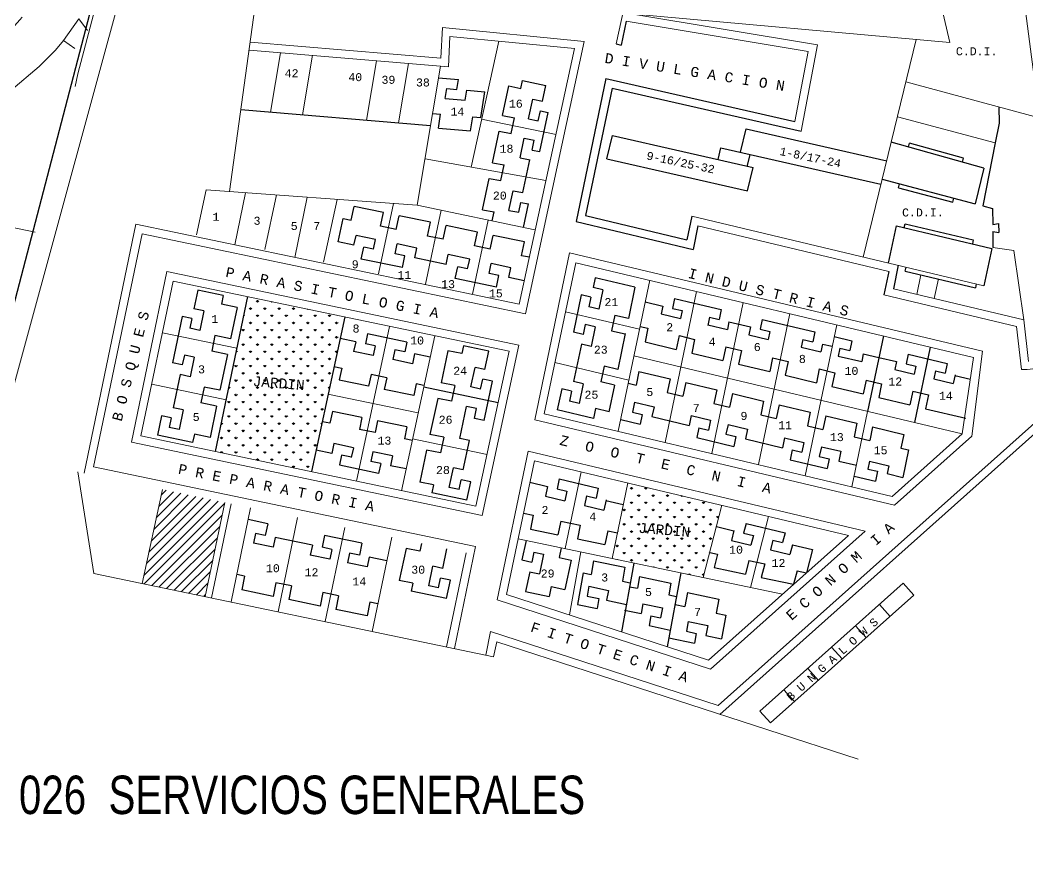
# Model space of a CAD drawing. Header units: millimetres. Extents: x 740 to 5908, y 1492 to 3373.
# Drawn here: x 5140.1 to 5391.8, y 2215.9 to 2422.9 of the extents above; entities that cross this region are included whole.
import ezdxf
from ezdxf.enums import TextEntityAlignment as Align

# ---------------------------------------------------------------- set-up
doc = ezdxf.new("R2010")
doc.units = ezdxf.units.MM
doc.layers.add('CVL_CUADCON', color=7, linetype='Continuous')
doc.layers.add('VIAPEATO', color=8, linetype='Continuous', lineweight=0)
doc.styles.add('MONOTXT4', font='MONOTXT4.shx')
doc.styles.add('WMF-ARIAL0', font='arial.ttf')
pattern_1 = [(90, (1781.5017, 820.4), (-1.79605, 1.79605), [0.47625, -3.11585]), (45, (1781.5017, 820.4), (-1.7960512, 1.7960512), [0.47625, -2.06375]), (135, (1781.5017, 820.4), (-1.7960512, -1.7960512), [0.47625, -2.06375])]

msp = doc.modelspace()

# ---------------------------------------------------------------- hatches: boundary and pattern name
at = {"lineweight": 0}
h = msp.add_hatch(dxfattribs=at)
h.set_pattern_fill('GRASS', color=8, scale=0.1, style=0)
h.set_pattern_definition(pattern_1)
h.paths.add_polyline_path([(5221.14, 2348.77), (5196.9, 2353.83), (5188.84, 2315.15), (5212.83, 2310.12)])
h.paths.add_polyline_path([(5197.67, 2330.93), (5210.78, 2329.85), (5211.09, 2333.58), (5197.98, 2334.67)], flags=24)
h = msp.add_hatch()
h.set_pattern_fill('ANSI31', color=8, scale=0.5, style=0)
h.set_pattern_definition([(45, (820.0033, 820.4), (-1.122532, 1.122532), [])])
h.paths.add_polyline_path([(5170.6, 2282.2), (5186.3, 2278.93), (5191.19, 2302.42), (5175.61, 2305.67)])
h = msp.add_hatch(dxfattribs=at)
h.set_pattern_fill('GRASS', color=8, scale=0.1, style=0)
h.set_pattern_definition(pattern_1)
h.paths.add_polyline_path([(5315.35, 2301.72), (5291.9, 2307.3), (5287.98, 2288.43), (5310.72, 2283.66)])
h.paths.add_polyline_path([(5293.97, 2294.28), (5307.08, 2293.19), (5307.39, 2296.93), (5294.28, 2298.02)], flags=24)

# ---------------------------------------------------------------- linework, layer by layer
at = {"color": 8, "lineweight": 0}
for p, q in [((5401.17, 2348.5), (5375.12, 2548.36)), ((5288.97, 2416.93), (5296.45, 2451.71)), ((5192.41, 2380.07), (5200.24, 2437.08)), ((5245.54, 2421.04), (5245.19, 2413.43)), ((5280.93, 2417.59), (5245.54, 2421.04)), ((5247.44, 2418.84), (5247.1, 2411.26)), ((5278.51, 2415.82), (5247.44, 2418.84)), ((5197.54, 2417.4), (5245.19, 2413.43)), ((5259.67, 2417.65), (5252.72, 2386.2)), ((5266.31, 2349.56), (5280.93, 2417.59)), ((5350.66, 2363.73), (5363.9, 2418.05)), ((5197.27, 2415.42), (5247.1, 2411.26)), ((5202.62, 2399.92), (5205.11, 2414.76)), ((5210.62, 2399.25), (5213.1, 2414.1)), ((5264.77, 2351.92), (5278.51, 2415.82)), ((5226.62, 2397.92), (5229.1, 2412.76)), ((5234.62, 2397.25), (5237.1, 2412.1)), ((5239.29, 2376.65), (5245.1, 2411.43)), ((5361.32, 2407.45), (5394.65, 2398.49)), ((5255.36, 2398.14), (5273.95, 2394.31)), ((5241.23, 2388.25), (5271.42, 2382.86)), ((5184.12, 2369.26), (5186.53, 2380.5)), ((5186.53, 2380.5), (5239.29, 2376.65)), ((5193.72, 2366.75), (5196.36, 2379.78)), ((5201.23, 2365.58), (5204.16, 2379.22)), ((5208.73, 2363.62), (5211.78, 2378.66)), ((5215.89, 2362.43), (5219.26, 2378.11)), ((5229.58, 2359.49), (5233.36, 2377.08)), ((5268.66, 2370.52), (5239.29, 2376.65)), ((5241.31, 2356.97), (5245.27, 2375.4)), ((5307.84, 2373.92), (5380.82, 2356.56)), ((5169.01, 2371.91), (5156.05, 2309.75)), ((5264.77, 2351.92), (5169.01, 2371.91)), ((5253.04, 2354.44), (5257.02, 2372.95)), ((5309.37, 2371.49), (5357.06, 2360.15)), ((5170.56, 2369.55), (5158.41, 2311.3)), ((5266.31, 2349.56), (5170.56, 2369.55)), ((5277.32, 2364.73), (5268.64, 2323.1)), ((5277.32, 2364.73), (5380.48, 2340.19)), ((5278.86, 2362.31), (5271, 2324.6)), ((5278.86, 2362.31), (5378.24, 2338.67)), ((5176.76, 2360.08), (5167.88, 2317.5)), ((5264.63, 2341.74), (5176.76, 2360.08)), ((5178.3, 2357.71), (5170.24, 2319.04)), ((5262.25, 2340.19), (5178.3, 2357.71)), ((5297.34, 2357.91), (5289.48, 2320.2)), ((5309.02, 2355.13), (5301.16, 2317.43)), ((5320.69, 2352.36), (5312.83, 2314.65)), ((5276.31, 2350.07), (5294.79, 2345.67)), ((5332.36, 2349.58), (5324.51, 2311.88)), ((5232.38, 2346.37), (5224.09, 2307.77)), ((5344.04, 2346.8), (5336.14, 2309.11)), ((5388.93, 2346.41), (5390.19, 2335.61)), ((5390.75, 2348.03), (5391.96, 2337.67)), ((5194.21, 2340.92), (5175.61, 2344.81)), ((5243.64, 2344.02), (5235.33, 2305.36)), ((5255.48, 2299.15), (5264.63, 2341.74)), ((5253.94, 2301.51), (5262.25, 2340.19)), ((5293.41, 2339.06), (5375.39, 2319.56)), ((5378.24, 2338.67), (5375.39, 2319.56)), ((5380.48, 2340.19), (5377.77, 2319)), ((5273.65, 2337.34), (5292.14, 2332.95)), ((5191.53, 2328.06), (5172.94, 2331.95)), ((5259.48, 2327.3), (5240.88, 2331.18)), ((5314.42, 2251.74), (5404.31, 2331.96)), ((5314.89, 2249.49), (5406.1, 2330.88)), ((5239.51, 2324.79), (5216.98, 2329.44)), ((5268.64, 2323.1), (5358.44, 2301.75)), ((5271, 2324.6), (5357.89, 2303.94)), ((5351.77, 2325.18), (5347.82, 2306.33)), ((5253.94, 2301.51), (5170.24, 2319.04)), ((5256.71, 2314.4), (5238.11, 2318.3)), ((5255.48, 2299.15), (5167.88, 2317.5)), ((5267.01, 2315.27), (5259.26, 2278.07)), ((5267.01, 2315.27), (5351.16, 2295.26)), ((5253.86, 2291.4), (5158.41, 2311.3)), ((5268.55, 2312.85), (5261.58, 2279.42)), ((5268.55, 2312.85), (5346.97, 2294.2)), ((5280.22, 2310.07), (5276.23, 2290.9)), ((5175.61, 2305.67), (5170.6, 2282.2)), ((5291.9, 2307.3), (5287.98, 2288.43)), ((5191.19, 2302.42), (5186.3, 2278.93)), ((5192.76, 2302.1), (5187.86, 2278.6)), ((5197.65, 2301.07), (5192.76, 2277.58)), ((5315.35, 2301.72), (5310.72, 2283.66)), ((5209.4, 2298.63), (5204.5, 2275.13)), ((5327.03, 2298.94), (5322.47, 2281.19)), ((5221.15, 2296.18), (5216.25, 2272.68)), ((5232.9, 2293.73), (5228, 2270.23)), ((5264.49, 2293.37), (5330.51, 2279.5)), ((5312.04, 2263.03), (5346.97, 2294.2)), ((5312.52, 2260.77), (5351.16, 2295.26)), ((5253.86, 2291.4), (5248.56, 2265.95)), ((5251.5, 2289.85), (5246.6, 2266.36)), ((5280.15, 2290.08), (5277.27, 2274.32)), ((5258.35, 2263.91), (5158.49, 2284.72)), ((5259.26, 2278.07), (5312.52, 2260.77)), ((5261.58, 2279.42), (5312.04, 2263.03)), ((5257.61, 2270.19), (5256.39, 2264.32)), ((5257.61, 2270.19), (5314.42, 2251.74)), ((5259.12, 2267.6), (5258.35, 2263.91)), ((5259.12, 2267.6), (5349.41, 2238.28))]:
    msp.add_line(p, q, dxfattribs=at)
at = {"color": 8}
for p, q in [((5291.43, 2422.64), (5290.19, 2416.66)), ((5286.4, 2408.29), (5278.95, 2372.56)), ((5286.4, 2408.29), (5333.62, 2397.57)), ((5287.94, 2405.89), (5281.31, 2374.06)), ((5287.94, 2405.89), (5335.2, 2395.16)), ((5384.5, 2401.22), (5384.64, 2397.13)), ((5195.22, 2400.54), (5242.62, 2396.58)), ((5384.64, 2397.13), (5383.64, 2392.26)), ((5383.64, 2392.26), (5380.52, 2376.47)), ((5380.52, 2376.47), (5382.98, 2375.81)), ((5281.31, 2374.06), (5306.61, 2368.04)), ((5307.84, 2373.92), (5306.61, 2368.04)), ((5382.98, 2375.81), (5383.02, 2371.81)), ((5278.95, 2372.56), (5308.15, 2365.62)), ((5309.37, 2371.49), (5308.15, 2365.62)), ((5383.02, 2371.81), (5384.49, 2372.11)), ((5384.49, 2372.11), (5384.51, 2369.85)), ((5383.03, 2370.12), (5383.07, 2366.12)), ((5383.03, 2370.12), (5384.51, 2369.85)), ((5359.42, 2361.65), (5358.19, 2355.77)), ((5357.06, 2360.15), (5355.84, 2354.28)), ((5355.71, 2344.03), (5351.77, 2325.18)), ((5367.39, 2341.25), (5363.46, 2322.4)), ((5361.51, 2322.86), (5361.5, 2322.81)), ((5357.89, 2303.94), (5375.39, 2319.56)), ((5358.44, 2301.75), (5377.77, 2319)), ((5293.36, 2287.3), (5290.3, 2270.09)), ((5305.1, 2284.84), (5301.72, 2266.38))]:
    msp.add_line(p, q, dxfattribs=at)
at = {"color": 7}
for p, q in [((5244.61, 2408.46), (5249.61, 2408.04)), ((5249.19, 2405.57), (5249.61, 2408.04)), ((5260.6, 2399.1), (5262.17, 2406.44)), ((5262.17, 2406.44), (5265.11, 2405.83)), ((5265.11, 2405.83), (5265.53, 2407.79)), ((5265.53, 2407.79), (5271.41, 2406.57)), ((5270.57, 2402.66), (5271.41, 2406.57)), ((5246.28, 2403.3), (5246.69, 2405.78)), ((5246.69, 2405.78), (5249.19, 2405.57)), ((5251.28, 2402.89), (5251.69, 2405.36)), ((5251.69, 2405.36), (5256.19, 2404.98)), ((5255.12, 2398.55), (5256.19, 2404.98)), ((5246.28, 2403.3), (5251.28, 2402.89)), ((5267.07, 2398.28), (5268.12, 2403.17)), ((5268.12, 2403.17), (5270.57, 2402.66)), ((5243.12, 2399.55), (5245.12, 2399.39)), ((5244.54, 2395.92), (5245.12, 2399.39)), ((5252.54, 2395.25), (5253.12, 2398.72)), ((5253.12, 2398.72), (5255.12, 2398.55)), ((5260.6, 2399.1), (5263.53, 2398.5)), ((5269.51, 2397.77), (5270.04, 2400.22)), ((5269.9, 2390.04), (5272, 2399.81)), ((5270.04, 2400.22), (5272, 2399.81)), ((5262.69, 2394.59), (5263.53, 2398.5)), ((5267.07, 2398.28), (5269.51, 2397.77)), ((5244.54, 2395.92), (5252.54, 2395.25)), ((5258.05, 2387.28), (5259.75, 2395.19)), ((5259.75, 2395.19), (5262.69, 2394.59)), ((5264.97, 2388.5), (5266.02, 2393.39)), ((5266.02, 2393.39), (5268.46, 2392.89)), ((5267.94, 2390.44), (5268.46, 2392.89)), ((5267.94, 2390.44), (5269.9, 2390.04)), ((5258.05, 2387.28), (5261.01, 2386.75)), ((5260.17, 2382.84), (5261.01, 2386.75)), ((5264.97, 2388.5), (5267.45, 2387.99)), ((5265.66, 2379.83), (5267.41, 2388)), ((5255.53, 2375.54), (5257.21, 2383.37)), ((5257.21, 2383.37), (5260.17, 2382.84)), ((5262.14, 2375.37), (5263.19, 2380.27)), ((5263.19, 2380.27), (5265.66, 2379.83)), ((5222.76, 2372.95), (5223.49, 2376.37)), ((5264.61, 2374.94), (5265.13, 2377.38)), ((5265.13, 2377.38), (5267.1, 2377.03)), ((5265.83, 2371.11), (5267.1, 2377.03)), ((5230.1, 2371.42), (5230.83, 2374.84)), ((5234.01, 2370.6), (5234.75, 2374.02)), ((5255.53, 2375.54), (5258.49, 2375.01)), ((5258, 2372.75), (5258.49, 2375.01)), ((5262.14, 2375.37), (5264.61, 2374.94)), ((5219.54, 2367.49), (5220.8, 2373.36)), ((5220.8, 2373.36), (5222.76, 2372.95)), ((5241.84, 2368.97), (5242.58, 2372.39)), ((5245.76, 2368.15), (5246.5, 2371.57)), ((5223.45, 2366.68), (5223.98, 2369.12)), ((5253.59, 2366.52), (5254.33, 2369.94)), ((5257.51, 2365.7), (5258.24, 2369.12)), ((5225.27, 2363.23), (5225.9, 2366.17)), ((5228.35, 2365.66), (5228.87, 2368.1)), ((5233.73, 2364.53), (5234.26, 2367.01)), ((5238.63, 2363.51), (5239.15, 2365.95)), ((5265.34, 2364.06), (5266.07, 2367.49)), ((5235.55, 2361.09), (5236.18, 2364.02)), ((5246.46, 2361.88), (5246.98, 2364.32)), ((5248.76, 2358.33), (5249.39, 2361.26)), ((5251.84, 2360.75), (5252.37, 2363.2)), ((5257.22, 2359.63), (5257.76, 2362.1)), ((5262.12, 2358.61), (5262.64, 2361.05)), ((5259.04, 2356.18), (5259.67, 2359.12)), ((5293.64, 2356.18), (5283.71, 2358.54)), ((5285.64, 2355.57), (5283.21, 2356.15)), ((5196.9, 2353.83), (5188.84, 2315.15)), ((5190.83, 2354.08), (5190.38, 2351.94)), ((5282.66, 2353.71), (5280.25, 2354.28)), ((5303.54, 2353.35), (5303.03, 2350.9)), ((5185.95, 2350.31), (5183.51, 2350.82)), ((5194.3, 2351.12), (5190.38, 2351.94)), ((5194.3, 2351.12), (5192.66, 2343.29)), ((5284.62, 2350.67), (5282.15, 2351.26)), ((5300.59, 2351.48), (5300.19, 2349.52)), ((5308.4, 2352.19), (5315.21, 2350.58)), ((5183, 2348.37), (5180.55, 2348.88)), ((5221.15, 2348.8), (5212.84, 2310.16)), ((5292, 2348.35), (5288.6, 2349.16)), ((5305.46, 2350.33), (5305.05, 2348.37)), ((5312.27, 2348.71), (5311.83, 2346.61)), ((5315.21, 2350.58), (5314.7, 2348.13)), ((5184.93, 2345.41), (5182.49, 2345.92)), ((5283.68, 2346.25), (5281.25, 2346.84)), ((5296.89, 2345.94), (5296.18, 2342.51)), ((5317.13, 2347.55), (5316.73, 2345.59)), ((5322.48, 2346.28), (5322.07, 2344.32)), ((5325.43, 2348.15), (5324.92, 2345.7)), ((5325.43, 2348.15), (5338.56, 2345.02)), ((5188.75, 2344.11), (5187.93, 2340.19)), ((5192.66, 2343.29), (5188.75, 2344.11)), ((5226.87, 2344.51), (5226.35, 2342.07)), ((5226.87, 2344.51), (5226.35, 2342.07)), ((5280.74, 2344.39), (5278.31, 2344.98)), ((5291.2, 2344.47), (5287.78, 2345.24)), ((5304.67, 2344.09), (5303.96, 2340.66)), ((5327.35, 2345.12), (5326.94, 2343.16)), ((5338.56, 2345.02), (5338.05, 2342.58)), ((5223.9, 2342.58), (5223.37, 2340.13)), ((5228.79, 2341.56), (5228.27, 2339.11)), ((5228.79, 2341.56), (5228.27, 2339.11)), ((5236.66, 2342.47), (5236.14, 2340.02)), ((5236.66, 2342.47), (5236.14, 2340.02)), ((5250.79, 2341.56), (5250.37, 2339.61)), ((5282.69, 2341.35), (5280.26, 2341.93)), ((5308.56, 2343.16), (5307.85, 2339.73)), ((5316.35, 2341.31), (5315.63, 2337.88)), ((5335.61, 2343.15), (5335.2, 2341.2)), ((5340.48, 2342), (5340.07, 2340.04)), ((5344.85, 2340.96), (5344.44, 2339)), ((5347.8, 2342.83), (5347.29, 2340.38)), ((5191.85, 2339.37), (5187.93, 2340.19)), ((5191.85, 2339.37), (5189.98, 2330.43)), ((5233.69, 2340.54), (5233.16, 2338.09)), ((5233.69, 2340.54), (5233.16, 2338.09)), ((5238.58, 2339.51), (5238.06, 2337.07)), ((5246.94, 2340.32), (5245.22, 2332.32)), ((5256.16, 2335.65), (5257.15, 2340.24)), ((5320.24, 2340.39), (5319.52, 2336.96)), ((5328.02, 2338.54), (5327.31, 2335.11)), ((5350.69, 2339.57), (5350.28, 2337.61)), ((5361.91, 2339.47), (5361.4, 2337.02)), ((5220.41, 2335.88), (5218.45, 2336.28)), ((5220.43, 2335.97), (5219.8, 2333.03)), ((5252.67, 2331.28), (5253.72, 2336.16)), ((5256.16, 2335.65), (5253.72, 2336.16)), ((5289.36, 2335.66), (5285.96, 2336.47)), ((5331.91, 2337.61), (5331.2, 2334.18)), ((5339.68, 2335.76), (5338.97, 2332.33)), ((5358.97, 2337.6), (5358.56, 2335.64)), ((5363.83, 2336.44), (5363.42, 2334.48)), ((5371.64, 2337.16), (5371.13, 2334.71)), ((5227.76, 2334.36), (5227.13, 2331.43)), ((5231.68, 2333.55), (5227.76, 2334.36)), ((5231.68, 2333.55), (5231.05, 2330.62)), ((5255.11, 2330.76), (5255.64, 2333.21)), ((5258.09, 2332.7), (5255.64, 2333.21)), ((5294.64, 2335.17), (5293.93, 2331.74)), ((5302.43, 2333.32), (5301.71, 2329.89)), ((5343.58, 2334.84), (5342.86, 2331.41)), ((5368.7, 2335.29), (5368.29, 2333.33)), ((5373.59, 2334.27), (5373.16, 2332.17)), ((5186.07, 2331.25), (5185.25, 2327.33)), ((5189.98, 2330.43), (5186.07, 2331.25)), ((5227.13, 2331.43), (5219.78, 2332.95)), ((5239.02, 2332.04), (5238.39, 2329.1)), ((5240.92, 2331.65), (5239.02, 2332.04)), ((5259.48, 2327.3), (5240.88, 2331.18)), ((5248.65, 2331.6), (5245.22, 2332.32)), ((5248.65, 2331.6), (5247.8, 2327.69)), ((5255.11, 2330.76), (5252.67, 2331.28)), ((5255.98, 2322.92), (5258.09, 2332.7)), ((5277.82, 2330.2), (5275.35, 2330.79)), ((5280.75, 2332.06), (5278.32, 2332.63)), ((5288.54, 2331.75), (5285.14, 2332.56)), ((5306.32, 2332.39), (5305.6, 2328.96)), ((5351.36, 2332.99), (5350.64, 2329.56)), ((5355.25, 2332.06), (5354.53, 2328.63)), ((5238.39, 2329.1), (5231.05, 2330.62)), ((5244.38, 2328.41), (5242.45, 2319.44)), ((5247.8, 2327.69), (5244.38, 2328.41)), ((5314.1, 2330.54), (5313.39, 2327.11)), ((5317.99, 2329.61), (5317.28, 2326.19)), ((5363.04, 2330.21), (5362.33, 2326.78)), ((5366.94, 2329.28), (5366.22, 2325.85)), ((5189.17, 2326.51), (5185.25, 2327.33)), ((5189.17, 2326.51), (5187.53, 2318.68)), ((5249.9, 2318.39), (5251.61, 2326.39)), ((5254.06, 2325.88), (5251.61, 2326.39)), ((5253.54, 2323.43), (5254.06, 2325.88)), ((5279.73, 2327.16), (5277.31, 2327.75)), ((5287.18, 2325.06), (5283.78, 2325.87)), ((5293.55, 2327.46), (5293.04, 2325.01)), ((5298.41, 2326.3), (5297.9, 2323.86)), ((5325.77, 2327.76), (5325.06, 2324.34)), ((5329.67, 2326.84), (5328.95, 2323.41)), ((5218.1, 2325.13), (5217.47, 2322.19)), ((5225.45, 2323.61), (5218.1, 2325.13)), ((5225.45, 2323.61), (5224.82, 2320.68)), ((5255.98, 2322.92), (5253.54, 2323.43)), ((5283.26, 2323.42), (5274.26, 2325.56)), ((5295.47, 2324.43), (5294.96, 2321.99)), ((5307.66, 2324.11), (5307.15, 2321.66)), ((5337.43, 2324.99), (5336.71, 2321.56)), ((5341.32, 2324.07), (5340.6, 2320.64)), ((5217.47, 2322.19), (5215.57, 2322.59)), ((5228.73, 2319.87), (5224.82, 2320.68)), ((5229.36, 2322.8), (5228.73, 2319.87)), ((5236.71, 2321.28), (5229.36, 2322.8)), ((5236.71, 2321.28), (5236.08, 2318.35)), ((5309.58, 2321.08), (5309.07, 2318.63)), ((5312.52, 2322.95), (5312.01, 2320.5)), ((5316.9, 2321.91), (5316.39, 2319.46)), ((5321.76, 2320.75), (5321.25, 2318.3)), ((5349.1, 2322.21), (5348.38, 2318.79)), ((5352.99, 2321.29), (5352.28, 2317.86)), ((5183.62, 2319.5), (5183.17, 2317.36)), ((5187.53, 2318.68), (5183.62, 2319.5)), ((5238.09, 2317.93), (5236.08, 2318.35)), ((5245.88, 2318.72), (5242.45, 2319.44)), ((5245.88, 2318.72), (5245.04, 2314.81)), ((5252.34, 2317.87), (5249.9, 2318.39)), ((5318.82, 2318.88), (5318.31, 2316.43)), ((5331, 2318.55), (5330.49, 2316.1)), ((5360.78, 2319.44), (5360.06, 2316.01)), ((5218.43, 2317.12), (5217.9, 2314.68)), ((5223.32, 2316.1), (5222.8, 2313.66)), ((5250.77, 2310.54), (5252.34, 2317.87)), ((5335.87, 2317.4), (5335.36, 2314.95)), ((5340.22, 2316.36), (5339.7, 2313.91)), ((5220.37, 2314.25), (5219.84, 2311.81)), ((5228.22, 2315.07), (5227.69, 2312.63)), ((5233.11, 2314.05), (5232.58, 2311.61)), ((5241.61, 2315.52), (5239.89, 2307.52)), ((5245.04, 2314.81), (5241.61, 2315.52)), ((5332.93, 2315.53), (5332.42, 2313.08)), ((5342.14, 2313.34), (5341.62, 2310.89)), ((5345.08, 2315.2), (5344.57, 2312.76)), ((5362.01, 2315.55), (5360.57, 2308.69)), ((5230.14, 2312.12), (5229.61, 2309.67)), ((5247.27, 2306.17), (5248.32, 2311.05)), ((5250.77, 2310.54), (5248.32, 2311.05)), ((5352.22, 2312.74), (5351.81, 2310.78)), ((5357.09, 2311.58), (5356.68, 2309.62)), ((5249.72, 2305.65), (5250.24, 2308.1)), ((5252.69, 2307.58), (5250.24, 2308.1)), ((5274.74, 2308.29), (5274.24, 2305.84)), ((5354.25, 2310.2), (5353.73, 2307.75)), ((5243.31, 2306.8), (5242.89, 2304.85)), ((5249.72, 2305.65), (5247.27, 2306.17)), ((5251.7, 2303), (5252.69, 2307.58)), ((5271.8, 2306.42), (5271.29, 2303.97)), ((5284.48, 2305.98), (5283.97, 2303.53)), ((5276.67, 2305.26), (5276.16, 2302.82)), ((5281.53, 2304.11), (5281.02, 2301.66)), ((5286.43, 2303.09), (5285.89, 2300.5)), ((5265.82, 2299.73), (5268.26, 2299.22)), ((5267.55, 2295.79), (5274.4, 2294.35)), ((5275.11, 2297.78), (5274.4, 2294.35)), ((5275.11, 2297.78), (5280, 2296.75)), ((5280, 2296.75), (5279.29, 2293.32)), ((5318.38, 2295.44), (5317.74, 2292.93)), ((5321.42, 2297.19), (5320.79, 2294.77)), ((5279.29, 2293.32), (5286.14, 2291.89)), ((5286.85, 2295.31), (5286.14, 2291.89)), ((5286.85, 2295.31), (5289.3, 2294.8)), ((5323.23, 2294.19), (5322.6, 2291.77)), ((5328.09, 2293.03), (5327.47, 2290.61)), ((5331.15, 2294.88), (5330.52, 2292.46)), ((5236.49, 2290.95), (5234.77, 2282.94)), ((5239.91, 2290.23), (5236.49, 2290.95)), ((5240.33, 2292.18), (5239.91, 2290.23)), ((5245.64, 2285.96), (5246.69, 2290.85)), ((5275.25, 2291.11), (5274.74, 2288.66)), ((5332.96, 2291.88), (5332.33, 2289.46)), ((5338.02, 2290.67), (5336.53, 2284.88)), ((5265.42, 2288.06), (5267.87, 2287.55)), ((5268.38, 2290), (5270.83, 2289.48)), ((5274.74, 2288.66), (5277.68, 2288.04)), ((5283.3, 2287.88), (5282.68, 2284.44)), ((5283.3, 2287.88), (5291.14, 2286.24)), ((5312.34, 2289.96), (5314.3, 2289.55)), ((5314.3, 2289.55), (5313.43, 2286.16)), ((5322.13, 2287.9), (5321.26, 2284.51)), ((5322.13, 2287.9), (5326.05, 2287.08)), ((5242.15, 2281.59), (5243.2, 2286.48)), ((5245.64, 2285.96), (5243.2, 2286.48)), ((5291.14, 2286.24), (5290.51, 2282.79)), ((5313.43, 2286.16), (5321.26, 2284.51)), ((5326.05, 2287.08), (5325.17, 2283.69)), ((5334.16, 2285.38), (5333.29, 2281.98)), ((5334.16, 2285.38), (5336.53, 2284.88)), ((5244.59, 2281.08), (5245.12, 2283.52)), ((5247.57, 2283.01), (5245.12, 2283.52)), ((5246.58, 2278.43), (5247.57, 2283.01)), ((5267.35, 2285.1), (5269.81, 2284.59)), ((5280.72, 2284.85), (5279.28, 2276.98)), ((5280.72, 2284.85), (5282.68, 2284.44)), ((5294.79, 2283.94), (5294.27, 2280.98)), ((5294.79, 2283.94), (5302.63, 2282.29)), ((5325.17, 2283.69), (5333.29, 2281.98)), ((5238.19, 2282.23), (5237.77, 2280.27)), ((5244.59, 2281.08), (5242.15, 2281.59)), ((5272.72, 2281.42), (5276.15, 2280.7)), ((5282.14, 2281.49), (5281.69, 2279.03)), ((5282.14, 2281.49), (5287.03, 2280.46)), ((5287.03, 2280.46), (5286.58, 2278)), ((5290.51, 2282.79), (5292.48, 2282.38)), ((5292.31, 2281.39), (5294.27, 2280.98)), ((5302.63, 2282.29), (5302.1, 2279.34)), ((5266.34, 2280.21), (5272.21, 2278.97)), ((5281.69, 2279.03), (5284.63, 2278.41)), ((5284.63, 2278.41), (5284.18, 2275.95)), ((5286.58, 2278), (5291.52, 2276.96)), ((5302.1, 2279.34), (5304.02, 2278.93)), ((5306.74, 2279.9), (5306.11, 2276.45)), ((5306.74, 2279.9), (5314.57, 2278.25)), ((5314.57, 2278.25), (5313.94, 2274.81)), ((5279.28, 2276.98), (5284.18, 2275.95)), ((5291.08, 2275.52), (5295.18, 2274.66)), ((5295.61, 2277.12), (5295.18, 2274.66)), ((5295.61, 2277.12), (5300.51, 2276.1)), ((5300.51, 2276.1), (5300.07, 2273.63)), ((5303.66, 2276.97), (5306.11, 2276.45)), ((5297.62, 2274.15), (5297.19, 2271.68)), ((5297.62, 2274.15), (5300.07, 2273.63)), ((5313.94, 2274.81), (5316.38, 2274.29)), ((5316.38, 2274.29), (5315.3, 2268.39)), ((5297.19, 2271.68), (5302.48, 2270.57)), ((5306.94, 2272.7), (5306.49, 2270.24)), ((5306.94, 2272.7), (5311.84, 2271.67)), ((5311.84, 2271.67), (5311.39, 2269.21)), ((5302.12, 2268.6), (5308.49, 2267.27)), ((5306.49, 2270.24), (5308.94, 2269.73)), ((5308.94, 2269.73), (5308.49, 2267.27)), ((5311.39, 2269.21), (5315.3, 2268.39))]:
    msp.add_line(p, q, dxfattribs=at)
at = {"color": 7, "linetype": 'Continuous'}
for p, q in [((5286.64, 2388.24), (5288.07, 2394.07)), ((5319.99, 2389.9), (5321.41, 2395.73)), ((5380.76, 2385.93), (5357.65, 2392.39)), ((5361.98, 2391.18), (5362.22, 2392.15)), ((5375.7, 2388.39), (5362.22, 2392.15)), ((5314.4, 2388.09), (5315.11, 2391)), ((5321.69, 2386.31), (5322.4, 2389.23)), ((5321.76, 2380.27), (5323.18, 2386.1)), ((5375.47, 2387.41), (5375.7, 2388.39)), ((5380.76, 2385.93), (5378.59, 2376.98)), ((5355.4, 2383.16), (5378.59, 2376.98)), ((5359.51, 2381.03), (5359.75, 2382)), ((5359.51, 2381.03), (5373.03, 2377.43)), ((5373.03, 2377.43), (5373.27, 2378.4)), ((5356.99, 2362.23), (5358.95, 2371.52)), ((5358.95, 2371.52), (5382.79, 2365.85)), ((5360.9, 2371.06), (5361.1, 2372.04)), ((5361.1, 2372.04), (5378.13, 2367.99)), ((5378.13, 2367.99), (5377.92, 2367.01)), ((5382.79, 2365.85), (5380.82, 2356.56)), ((5361.16, 2360.21), (5361.37, 2361.18)), ((5378.87, 2357.02), (5378.67, 2356.04))]:
    msp.add_line(p, q, dxfattribs=at)
msp.add_lwpolyline([(4300.18, 1984.43), (4453.08, 1940.03), (4580.18, 1912.85), (4722.26, 1870.97), (4798.36, 1843.09), (4883.6, 1835.78), (4915.97, 1848.95), (5020.9, 1900.99), (5233.79, 2716.9), (5251.5, 2788.26), (5258.76, 2832.58), (5262.45, 2871.52), (5263.64, 2901.55), (5263.33, 2931.6), (5259.57, 2976.3), (5248.42, 3146.62), (4880.45, 3150.47), (4106.56, 3151.7)])
at = {"color": 8, "lineweight": 0}
msp.add_arc((5390.75, 2348.03), 12.43, 267.3948, 12.241, dxfattribs=at)
at = {"layer": 'CVL_CUADCON', "color": 7}
for p, q in [((5288.97, 2416.93), (5290.19, 2416.66)), ((5288.07, 2394.07), (5323.18, 2386.1)), ((5321.41, 2395.73), (5356.52, 2387.76)), ((5315.11, 2391), (5355.1, 2381.93)), ((5286.64, 2388.24), (5321.76, 2380.27)), ((5230.83, 2374.84), (5223.49, 2376.37)), ((5242.58, 2372.39), (5234.75, 2374.02)), ((5234.01, 2370.6), (5230.1, 2371.42)), ((5254.33, 2369.94), (5246.5, 2371.57)), ((5228.87, 2368.1), (5223.98, 2369.12)), ((5245.76, 2368.15), (5241.84, 2368.97)), ((5266.07, 2367.49), (5258.24, 2369.12)), ((5223.45, 2366.68), (5219.54, 2367.49)), ((5228.35, 2365.66), (5225.9, 2366.17)), ((5239.15, 2365.95), (5234.26, 2366.98)), ((5257.51, 2365.7), (5253.59, 2366.52)), ((5236.18, 2364.02), (5233.73, 2364.53)), ((5246.46, 2361.88), (5238.63, 2363.51)), ((5252.37, 2363.2), (5246.98, 2364.32)), ((5267.3, 2363.66), (5265.34, 2364.06)), ((5235.55, 2361.09), (5225.27, 2363.23)), ((5251.84, 2360.75), (5249.39, 2361.26)), ((5262.64, 2361.05), (5257.75, 2362.07)), ((5259.67, 2359.12), (5257.22, 2359.63)), ((5266, 2357.8), (5262.12, 2358.61)), ((5283.71, 2358.54), (5283.21, 2356.15)), ((5361.16, 2360.21), (5378.67, 2356.04)), ((5259.04, 2356.18), (5248.76, 2358.33)), ((5293.64, 2356.18), (5292, 2348.35)), ((5184.46, 2355.41), (5183.51, 2350.82)), ((5190.83, 2354.08), (5184.46, 2355.41)), ((5280.25, 2354.28), (5278.31, 2344.98)), ((5282.66, 2353.71), (5282.15, 2351.26)), ((5285.64, 2355.57), (5284.62, 2350.67)), ((5303.54, 2353.35), (5308.4, 2352.19)), ((5296.22, 2352.52), (5300.59, 2351.48)), ((5303.03, 2350.9), (5305.46, 2350.33)), ((5180.55, 2348.88), (5178.14, 2337.31)), ((5183, 2348.37), (5182.49, 2345.92)), ((5185.95, 2350.31), (5184.93, 2345.41)), ((5288.61, 2349.2), (5287.79, 2345.28)), ((5300.19, 2349.52), (5305.05, 2348.37)), ((5312.27, 2348.71), (5314.7, 2348.13)), ((5281.25, 2346.84), (5280.74, 2344.39)), ((5283.71, 2346.25), (5282.69, 2341.35)), ((5294.94, 2346.4), (5296.89, 2345.94)), ((5311.86, 2346.75), (5316.73, 2345.59)), ((5317.13, 2347.55), (5322.48, 2346.28)), ((5223.9, 2342.58), (5220, 2343.39)), ((5236.66, 2342.47), (5226.87, 2344.51)), ((5291.23, 2344.62), (5289.36, 2335.66)), ((5304.67, 2344.09), (5308.56, 2343.16)), ((5322.07, 2344.32), (5326.94, 2343.16)), ((5324.92, 2345.7), (5327.35, 2345.12)), ((5343.42, 2343.87), (5347.8, 2342.83)), ((5228.79, 2341.56), (5226.35, 2342.07)), ((5257.15, 2340.24), (5250.79, 2341.56)), ((5280.26, 2341.93), (5278.32, 2332.63)), ((5296.18, 2342.51), (5303.96, 2340.66)), ((5316.35, 2341.31), (5320.24, 2340.39)), ((5335.2, 2341.2), (5340.07, 2340.04)), ((5335.61, 2343.15), (5338.05, 2342.58)), ((5340.48, 2342), (5342.91, 2341.42)), ((5344.85, 2340.96), (5347.29, 2340.38)), ((5181.1, 2339.25), (5180.59, 2336.8)), ((5183.55, 2338.74), (5181.1, 2339.25)), ((5183.54, 2338.74), (5182.52, 2333.84)), ((5228.27, 2339.11), (5223.37, 2340.13)), ((5236.14, 2340.02), (5233.69, 2340.54)), ((5242.51, 2338.69), (5238.58, 2339.51)), ((5250.37, 2339.61), (5246.94, 2340.32)), ((5307.85, 2339.73), (5315.63, 2337.88)), ((5328.02, 2338.54), (5331.91, 2337.61)), ((5344.44, 2339), (5350.28, 2337.61)), ((5350.69, 2339.57), (5354.59, 2338.64)), ((5354.59, 2338.64), (5358.97, 2337.6)), ((5361.91, 2339.47), (5371.64, 2337.16)), ((5180.59, 2336.8), (5178.14, 2337.31)), ((5238.06, 2337.07), (5233.16, 2338.09)), ((5285.96, 2336.47), (5285.14, 2332.55)), ((5319.52, 2336.96), (5327.31, 2335.11)), ((5339.68, 2335.76), (5343.58, 2334.84)), ((5361.4, 2337.02), (5363.83, 2336.44)), ((5180.08, 2334.35), (5178.34, 2326.03)), ((5182.52, 2333.84), (5180.08, 2334.35)), ((5294.64, 2335.17), (5302.43, 2333.32)), ((5331.2, 2334.18), (5338.97, 2332.33)), ((5358.56, 2335.64), (5363.42, 2334.48)), ((5368.29, 2333.33), (5373.16, 2332.17)), ((5368.7, 2335.29), (5371.13, 2334.71)), ((5373.56, 2334.13), (5377.43, 2333.21)), ((5275.35, 2330.79), (5274.26, 2325.56)), ((5280.75, 2332.06), (5279.73, 2327.16)), ((5288.54, 2331.75), (5287.15, 2325.07)), ((5291.98, 2332.2), (5293.93, 2331.74)), ((5306.32, 2332.39), (5314.1, 2330.54)), ((5342.86, 2331.41), (5350.64, 2329.56)), ((5351.36, 2332.99), (5355.25, 2332.06)), ((5277.82, 2330.2), (5277.31, 2327.75)), ((5301.71, 2329.89), (5305.6, 2328.96)), ((5317.99, 2329.61), (5325.77, 2327.76)), ((5354.53, 2328.63), (5362.33, 2326.78)), ((5363.04, 2330.21), (5366.94, 2329.28)), ((5180.79, 2325.52), (5178.34, 2326.03)), ((5283.78, 2325.87), (5283.26, 2323.42)), ((5293.55, 2327.46), (5298.41, 2326.3)), ((5313.39, 2327.11), (5317.28, 2326.19)), ((5329.67, 2326.84), (5337.43, 2324.99)), ((5366.22, 2325.85), (5376.32, 2323.45)), ((5175.38, 2324.1), (5174.36, 2319.2)), ((5177.83, 2323.59), (5175.38, 2324.1)), ((5177.83, 2323.59), (5177.32, 2321.14)), ((5180.79, 2325.52), (5179.77, 2320.63)), ((5290.09, 2323.14), (5294.96, 2321.99)), ((5293.04, 2325.01), (5295.47, 2324.43)), ((5297.9, 2323.86), (5307.15, 2321.66)), ((5307.66, 2324.11), (5312.52, 2322.95)), ((5325.06, 2324.34), (5328.95, 2323.41)), ((5341.32, 2324.07), (5349.1, 2322.21)), ((5179.77, 2320.63), (5177.32, 2321.14)), ((5309.58, 2321.08), (5312.01, 2320.5)), ((5316.9, 2321.91), (5321.76, 2320.75)), ((5336.71, 2321.56), (5340.6, 2320.64)), ((5352.99, 2321.29), (5360.78, 2319.44)), ((5183.17, 2317.36), (5174.36, 2319.2)), ((5309.07, 2318.63), (5318.31, 2316.43)), ((5316.39, 2319.46), (5318.82, 2318.88)), ((5321.25, 2318.3), (5330.49, 2316.1)), ((5331, 2318.55), (5335.87, 2317.4)), ((5348.38, 2318.79), (5352.28, 2317.86)), ((5223.32, 2316.1), (5218.43, 2317.12)), ((5340.22, 2316.36), (5345.08, 2315.2)), ((5360.06, 2316.01), (5362.01, 2315.55)), ((5217.9, 2314.68), (5214, 2315.49)), ((5222.82, 2313.74), (5220.37, 2314.25)), ((5233.11, 2314.05), (5228.22, 2315.07)), ((5332.42, 2313.08), (5341.62, 2310.89)), ((5332.93, 2315.53), (5335.36, 2314.95)), ((5339.7, 2313.91), (5342.14, 2313.34)), ((5229.61, 2309.67), (5219.82, 2311.72)), ((5230.14, 2312.12), (5227.69, 2312.63)), ((5236.49, 2310.79), (5232.58, 2311.61)), ((5344.57, 2312.76), (5348.95, 2311.72)), ((5351.81, 2310.78), (5354.25, 2310.2)), ((5351.81, 2310.78), (5354.25, 2310.2)), ((5352.22, 2312.74), (5357.09, 2311.58)), ((5274.74, 2308.29), (5284.48, 2305.98)), ((5348.38, 2309.02), (5353.73, 2307.75)), ((5356.68, 2309.62), (5360.57, 2308.69)), ((5243.31, 2306.8), (5239.89, 2307.52)), ((5267.43, 2307.46), (5271.8, 2306.42)), ((5274.24, 2305.84), (5276.67, 2305.26)), ((5251.7, 2303), (5242.89, 2304.85)), ((5271.29, 2303.97), (5276.16, 2302.82)), ((5281.53, 2304.11), (5283.97, 2303.53)), ((5281.02, 2301.66), (5285.89, 2300.5)), ((5286.4, 2302.95), (5290.71, 2301.93)), ((5201.94, 2297.12), (5197.04, 2298.14)), ((5255.5, 2299.23), (5255.5, 2299.23)), ((5268.26, 2299.22), (5267.55, 2295.79)), ((5201.94, 2297.12), (5201.32, 2294.18)), ((5313.99, 2296.39), (5318.36, 2295.35)), ((5321.42, 2297.19), (5331.15, 2294.88)), ((5198.88, 2294.69), (5198.37, 2292.24)), ((5201.32, 2294.18), (5198.88, 2294.69)), ((5203.77, 2293.67), (5203.26, 2291.22)), ((5213.07, 2291.73), (5203.77, 2293.67)), ((5216.13, 2294.16), (5215.52, 2291.22)), ((5225.43, 2292.22), (5216.13, 2294.16)), ((5266.45, 2292.96), (5265.42, 2288.06)), ((5317.74, 2292.93), (5322.6, 2291.77)), ((5320.79, 2294.77), (5323.23, 2294.19)), ((5328.09, 2293.03), (5330.52, 2292.46)), ((5203.26, 2291.22), (5198.37, 2292.24)), ((5213.07, 2291.73), (5212.56, 2289.28)), ((5217.97, 2290.71), (5215.52, 2291.22)), ((5217.97, 2290.71), (5217.46, 2288.26)), ((5225.43, 2292.22), (5224.82, 2289.28)), ((5327.47, 2290.61), (5332.33, 2289.46)), ((5332.96, 2291.88), (5338.02, 2290.67)), ((5217.46, 2288.26), (5212.56, 2289.28)), ((5222.37, 2289.79), (5221.86, 2287.35)), ((5224.82, 2289.28), (5222.37, 2289.79)), ((5227.27, 2288.77), (5226.76, 2286.33)), ((5231.67, 2287.86), (5227.27, 2288.77)), ((5268.38, 2290), (5267.87, 2287.55)), ((5270.83, 2289.48), (5269.81, 2284.59)), ((5277.68, 2288.04), (5276.15, 2280.7)), ((5226.76, 2286.33), (5221.86, 2287.35)), ((5196.14, 2284.02), (5194.19, 2284.43)), ((5196.14, 2284.02), (5195.43, 2280.6)), ((5238.19, 2282.23), (5234.77, 2282.94)), ((5267.36, 2285.1), (5266.34, 2280.21)), ((5203.26, 2278.97), (5195.43, 2280.6)), ((5203.98, 2282.39), (5203.26, 2278.97)), ((5207.89, 2281.58), (5203.98, 2282.39)), ((5207.89, 2281.58), (5207.18, 2278.15)), ((5272.72, 2281.42), (5272.21, 2278.97)), ((5324.85, 2250.34), (5360.67, 2282.29)), ((5215.01, 2276.52), (5207.18, 2278.15)), ((5215.72, 2279.94), (5215.01, 2276.52)), ((5219.64, 2279.13), (5215.72, 2279.94)), ((5219.64, 2279.13), (5218.92, 2275.7)), ((5246.58, 2278.43), (5237.77, 2280.27)), ((5327.52, 2247.35), (5363.33, 2279.31)), ((5226.76, 2274.07), (5218.92, 2275.7)), ((5227.47, 2277.49), (5226.76, 2274.07)), ((5229.43, 2277.09), (5227.47, 2277.49))]:
    msp.add_line(p, q, dxfattribs=at)
at = {"layer": 'CVL_CUADCON', "color": 7, "linetype": 'Continuous'}
for p, q in [((5360.67, 2282.29), (5363.33, 2279.31)), ((5354.7, 2276.97), (5357.36, 2273.98)), ((5348.73, 2271.64), (5351.39, 2268.66)), ((5342.76, 2266.32), (5345.43, 2263.33)), ((5336.79, 2260.99), (5339.46, 2258)), ((5330.82, 2255.66), (5333.49, 2252.68)), ((5324.85, 2250.34), (5327.52, 2247.35)), ((5324.85, 2250.34), (5327.52, 2247.35))]:
    msp.add_line(p, q, dxfattribs=at)
at = {"layer": 'VIAPEATO', "color": 8}
for p, q in [((5159.96, 2430.17), (5154.47, 2409.46)), ((5369.48, 2429.47), (5372.3, 2417.29)), ((5372.3, 2417.29), (5292.64, 2424.46)), ((5292.64, 2424.46), (5339.23, 2416.7)), ((5154.77, 2423.21), (5150.9, 2417.84)), ((5154.77, 2423.21), (5156.95, 2420.27)), ((5291.43, 2422.64), (5336.89, 2415.06)), ((5150.9, 2417.84), (5148.91, 2415.43)), ((5150.9, 2417.84), (5153.73, 2415.8)), ((5339.23, 2416.7), (5335.2, 2395.16)), ((5148.91, 2415.43), (5144.84, 2411.32)), ((5336.89, 2415.06), (5333.62, 2397.57)), ((5144.84, 2411.32), (5137.76, 2405.28)), ((5154.47, 2409.46), (5153.83, 2406.35)), ((5383.64, 2392.26), (5359.19, 2398.71)), ((5143.85, 2369.94), (5121.49, 2374.61)), ((5383.07, 2366.12), (5388.26, 2365.33)), ((5388.26, 2365.33), (5390.75, 2348.03)), ((5365.05, 2359.28), (5364.03, 2354.38)), ((5369.43, 2358.24), (5368.41, 2353.34)), ((5355.84, 2354.28), (5388.93, 2346.41)), ((5358.19, 2355.77), (5390.75, 2348.03)), ((5154.53, 2310.06), (5158.49, 2284.72))]:
    msp.add_line(p, q, dxfattribs=at)
msp.add_lwpolyline([(4300.18, 1984.43), (4453.08, 1940.03), (4580.18, 1912.85), (4722.26, 1870.97), (4798.36, 1843.09), (4883.6, 1835.78), (4915.97, 1848.95), (5020.9, 1900.99), (5166.66, 2434.78), (5162.69, 2435.67), (5233.79, 2716.9), (5251.5, 2788.26), (5258.76, 2832.58), (5262.45, 2871.52), (5263.64, 2901.55), (5263.33, 2931.6), (5259.57, 2976.3), (5248.42, 3146.62), (5026.32, 3148.94), (4928.99, 3149.96), (4908.03, 3150), (4857.43, 3150.5), (4106.56, 3151.7)], dxfattribs=at)
msp.add_arc((5109.2, 2450.08), 41.04, 309.0002, 319.9406, dxfattribs=at)

# ---------------------------------------------------------------- texts
at = {"color": 8, "lineweight": 0, "style": 'MONOTXT4'}
msp.add_text('D I V U L G A C I O N', height=2.5, rotation=351.0664, dxfattribs=at).set_placement((5285.96, 2412.24))
at = {"color": 7, "linetype": 'Continuous', "style": 'MONOTXT4'}
for s, height, rotation, p in [('P A R A S I T O L O G I A', 2.5, 348.9973, (5191.26, 2358.79)), ('I N D U S T R I A S ', 2.5, 346.4554, (5306.74, 2358.55)), ('B O S Q U E S ', 2.5, 75.7462, (5165.43, 2322.53)), ('JARDIN', 2.5, 355.262, (5198.1, 2331.52)), ('Z  O  O  T  E  C  N  I  A', 2.5, 346.9543, (5274.68, 2316.85)), ('P R E P A R A T O R I A', 2.5, 348.9973, (5179.42, 2309.64)), ('JARDIN', 2.5, 355.262, (5294.41, 2294.87)), ('E C O N O M  I A', 2.5, 41.6017, (5332.78, 2272.82)), ('B U N G A L O W S', 2, 41.6017, (5332.6, 2252.76)), (' F I T O T E C N I A', 2.5, 341.8804, (5265.31, 2270.91))]:
    msp.add_text(s, height=height, rotation=rotation, dxfattribs=at).set_placement(p)
at = {"color": 7, "style": 'WMF-ARIAL0', "width": 0.75}
msp.add_text('026  SERVICIOS GENERALES', height=9.6, dxfattribs=at).set_placement((5139.8, 2224.6))
at = {"layer": 'CVL_CUADCON', "color": 7, "linetype": 'Continuous', "style": 'MONOTXT4'}
for s, p in [('C.D.I.', (5379, 2415.11)), ('42', (5207.89, 2409.64)), ('40', (5223.79, 2408.65)), ('39', (5232.08, 2407.99)), ('38', (5240.69, 2407.32)), ('16', (5263.89, 2402.03)), ('14', (5249.31, 2400.05)), ('18', (5261.57, 2390.78)), ('20', (5259.89, 2379.07)), ('1', (5188.99, 2373.77)), ('3', (5199.26, 2372.78)), ('C.D.I.', (5365.56, 2374.85)), ('5', (5208.54, 2371.46)), ('7', (5214.17, 2371.46)), ('9', (5223.78, 2361.91)), ('11', (5236.04, 2359.26)), ('13', (5246.97, 2356.95)), ('15', (5258.9, 2354.63)), ('21', (5287.75, 2352.49)), ('1', (5188.7, 2348.24)), ('8', (5223.99, 2345.86)), ('2', (5302.33, 2346.21)), ('10', (5239.23, 2342.88)), ('4', (5312.93, 2342.57)), ('23', (5285.1, 2340.58)), ('6', (5324.2, 2341.25)), ('8', (5335.46, 2338.27)), ('3', (5185.39, 2335.67)), ('24', (5250, 2335.33)), ('10', (5347.72, 2335.29)), ('12', (5358.66, 2332.65)), ('5', (5297.36, 2330)), ('25', (5282.78, 2329.34)), ('14', (5371.31, 2329.08)), ('7', (5308.96, 2326.03)), ('5', (5184.06, 2323.76)), ('26', (5246.35, 2323.09)), ('9', (5320.88, 2324.04)), ('11', (5331.15, 2321.73)), ('13', (5231.07, 2317.87)), ('13', (5344.08, 2318.75)), ('15', (5355.01, 2315.44)), ('28', (5245.69, 2310.52)), ('2', (5271.18, 2300.56)), ('4', (5283.11, 2298.9)), ('10', (5318.9, 2290.63)), ('12', (5329.5, 2287.32)), ('10', (5203.21, 2286)), ('12', (5212.87, 2285.01)), ('30', (5239.51, 2285.63)), ('29', (5271.84, 2284.68)), ('14', (5224.79, 2282.69)), ('3', (5286.09, 2283.69)), ('5', (5297.03, 2280.05)), ('7', (5309.29, 2275.08))]:
    msp.add_text(s, height=2, dxfattribs=at).set_placement(p, align=Align.MIDDLE)
for s, rotation, p in [('9-16/25-32', 348.1298, (5305.08, 2387.42)), ('1-8/17-24', 348.1702, (5337.48, 2388.71))]:
    msp.add_text(s, height=2, rotation=rotation, dxfattribs=at).set_placement(p, align=Align.MIDDLE)

doc.saveas('drawing.dxf')
